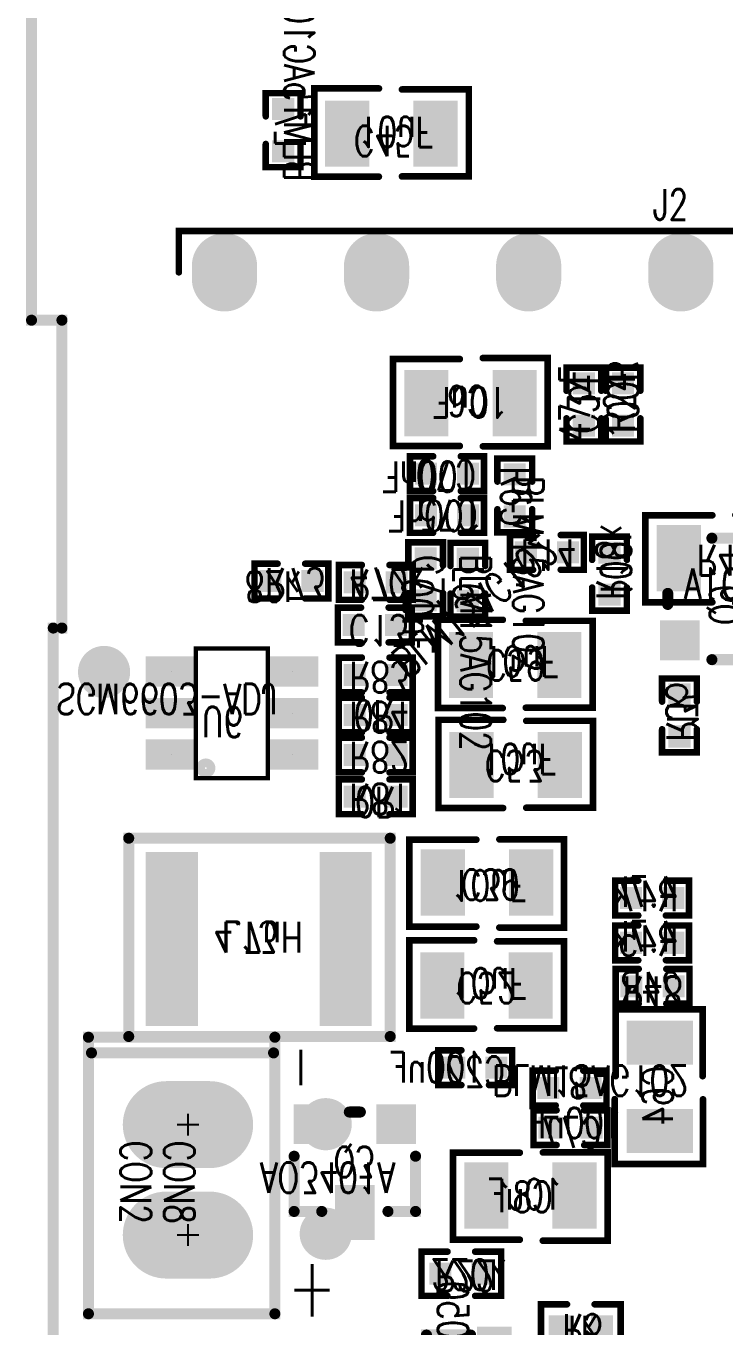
# Model space of a CAD drawing. Extents: x -6.6 to 41.3, y -7.6 to 70.2.
# Drawn here: x -6.21 to 9.88, y 13.92 to 43.84 of the extents above; entities that cross this region are included whole.
import ezdxf

# ---------------------------------------------------------------- set-up
doc = ezdxf.new("R2010")
doc.units = 0
for name, color, linetype in [('ATTRIBUTE_01', 176, 'CONTINUOUS'), ('ATTRIBUTE_04', 176, 'CONTINUOUS'), ('BOARD_OUTLINE_00', 254, 'CONTINUOUS'), ('DRIL_PLTE_THRU_01', 176, 'CONTINUOUS'), ('DRIL_PLTE_THRU_03', 23, 'CONTINUOUS'), ('DRIL_PLTE_THRU_04', 96, 'CONTINUOUS'), ('DRIL_SYMBOL', 254, 'CONTINUOUS'), ('PADS_BOT', 3, 'CONTINUOUS'), ('PADS_INNER', 254, 'CONTINUOUS'), ('PADS_TOP', 254, 'CONTINUOUS'), ('PART_BOT_2DLINE_00', 4, 'CONTINUOUS'), ('PART_BOT_2DLINE_01', 6, 'CONTINUOUS'), ('PART_NAME_01', 176, 'CONTINUOUS'), ('PART_NAME_04', 176, 'CONTINUOUS'), ('PART_TOP_2DLINE_00', 2, 'CONTINUOUS'), ('PART_TOP_2DLINE_01', 2, 'CONTINUOUS'), ('TEXT_126', 1, 'CONTINUOUS')]:
    doc.layers.add(name, color=color, linetype=linetype)
doc.styles.add('W0$1', font='simplex', dxfattribs={"width": 0.75})
doc.styles.add('W0$127', font='simplex', dxfattribs={"width": 0.75})
doc.styles.add('W0$2', font='simplex', dxfattribs={"width": 0.75})

# ---------------------------------------------------------------- blocks, each defined once
blk = doc.blocks.new('SMOOTH_0$254')
at = {"const_width": 0.127}
blk.add_lwpolyline([(-0.0635, 0, 1), (0.0635, 0, 1)], format="xyb", close=True, dxfattribs=at)
blk = doc.blocks.new('BOARD_140')
at = {"layer": 'BOARD_OUTLINE_00', "const_width": 0.254}
blk.add_lwpolyline([(-5.8, 2.92), (-5.8, -23.81), (-5.1, -23.81), (-5.1, -30.89), (-5.3, -30.89), (-5.3, -47.68), (-5.8, -48.18), (-5.8, -52.88), (-5.3, -53.38), (-5.3, -67.1), (29.7, -67.1), (29.7, -53.38), (30.3, -52.782), (30.3, -48.18), (29.7, -47.58), (29.7, -30.87), (29.53, -30.87), (29.53, -23.87), (30.3, -23.87), (30.3, 2.92)], dxfattribs=at)
at = {"layer": 'BOARD_OUTLINE_00'}
for p in [(-5.8, -23.81), (-5.1, -23.81), (-5.3, -30.89), (-5.1, -30.89)]:
    blk.add_blockref('SMOOTH_0$254', p, dxfattribs=at)
blk = doc.blocks.new('SMOOTH_0$15')
at = {"const_width": 0.075}
blk.add_lwpolyline([(-0.0375, 0, 1), (0.0375, 0, 1)], format="xyb", close=True, dxfattribs=at)
blk = doc.blocks.new('PART_BODY_TOP_4')
at = {"layer": 'PART_TOP_2DLINE_01', "const_width": 0.15}
blk.add_lwpolyline([(-4.55, 0), (-4.55, 0.95), (18.65, 0.95), (18.65, 0.05)], dxfattribs=at)
at = {"layer": 'PART_TOP_2DLINE_01'}
for p in [(-4.55, 0.95), (18.65, 0.95), (-4.55, 0), (18.65, 0.05)]:
    blk.add_blockref('SMOOTH_0$15', p, dxfattribs=at)
blk = doc.blocks.new('DRIL_HOLE_0')
blk.add_lwpolyline([(0, 0, 1), (0, 0, 1)], format="xyb", close=True)
blk = doc.blocks.new('PAD_0')
blk.add_lwpolyline([(0, 0, 1), (0, 0, 1)], format="xyb", close=True)
blk = doc.blocks.new('PAD_4')
at = {"const_width": 0.75}
blk.add_lwpolyline([(-0.15, -0.375), (0.15, -0.375, 1), (0.15, 0.375), (-0.15, 0.375, 1)], format="xyb", close=True, dxfattribs=at)
blk = doc.blocks.new('STK_TOP_149')
at = {"layer": 'DRIL_PLTE_THRU_01'}
blk.add_blockref('DRIL_HOLE_0', (0, 0), dxfattribs=at)
at = {"layer": 'DRIL_PLTE_THRU_03'}
blk.add_blockref('DRIL_HOLE_0', (0, 0), dxfattribs=at)
at = {"layer": 'DRIL_PLTE_THRU_04'}
blk.add_blockref('DRIL_HOLE_0', (0, 0), dxfattribs=at)
at = {"layer": 'PADS_BOT'}
blk.add_blockref('PAD_0', (0, 0), dxfattribs=at)
at = {"layer": 'PADS_INNER'}
blk.add_blockref('PAD_0', (0, 0), dxfattribs=at)
at = {"layer": 'PADS_TOP', "rotation": 90}
blk.add_blockref('PAD_4', (0, 0), dxfattribs=at)
blk = doc.blocks.new('SYM_TOP_6')
for name, p in [('PART_BODY_TOP_4', (0, 0)), ('STK_TOP_149', (-3.5, 0)), ('STK_TOP_149', (0, 0)), ('STK_TOP_149', (3.5, 0)), ('STK_TOP_149', (7, 0)), ('STK_TOP_149', (14, 0)), ('STK_TOP_149', (17.5, 0))]:
    blk.add_blockref(name, p)
blk = doc.blocks.new('PART_TOP_2')
blk.add_blockref('SYM_TOP_6', (0, 0))
at = {"layer": 'PART_NAME_01', "style": 'W0$127', "width": 0.75}
blk.add_text('J2', height=0.7, dxfattribs=at).set_placement((6.36, 1.21))
blk = doc.blocks.new('PART_BODY_TOP_5')
at = {"layer": 'PART_TOP_2DLINE_00', "const_width": 0.254}
blk.add_lwpolyline([(-2.01, 2), (4.35, 2), (4.35, -2.29), (-2.01, -2.29)], close=True, dxfattribs=at)
blk.add_lwpolyline([(-1.65, 1.97), (-1.65, -2.22)], dxfattribs=at)
at = {"layer": 'PART_TOP_2DLINE_00'}
for p in [(-2.01, 2), (-1.65, 1.97), (4.35, 2), (-1.65, -2.22), (-2.01, -2.29), (4.35, -2.29)]:
    blk.add_blockref('SMOOTH_0$254', p, dxfattribs=at)
blk = doc.blocks.new('DRIL_SYMBOL_1$2')
at = {"layer": 'DRIL_SYMBOL', "const_width": 0.05}
for points in [[(-0.254, 0), (0.254, 0)], [(0, -0.254), (0, 0.254)]]:
    blk.add_lwpolyline(points, dxfattribs=at)
blk = doc.blocks.new('DRIL_HOLE_1$2')
at = {"const_width": 0.6}
blk.add_lwpolyline([(-0.3, 0, 1), (0.3, 0, 1)], format="xyb", close=True, dxfattribs=at)
blk.add_blockref('DRIL_SYMBOL_1$2', (0, 0))
blk = doc.blocks.new('PAD_5')
at = {"const_width": 1}
blk.add_lwpolyline([(-0.5, -0.5), (0.5, -0.5, 1), (0.5, 0.5), (-0.5, 0.5, 1)], format="xyb", close=True, dxfattribs=at)
blk = doc.blocks.new('STK_TOP_16')
at = {"layer": 'DRIL_PLTE_THRU_01'}
blk.add_blockref('DRIL_HOLE_1$2', (0, 0), dxfattribs=at)
at = {"layer": 'DRIL_PLTE_THRU_03'}
blk.add_blockref('DRIL_HOLE_1$2', (0, 0), dxfattribs=at)
at = {"layer": 'DRIL_PLTE_THRU_04'}
blk.add_blockref('DRIL_HOLE_1$2', (0, 0), dxfattribs=at)
at = {"layer": 'PADS_BOT', "rotation": 90}
blk.add_blockref('PAD_5', (0, 0), dxfattribs=at)
at = {"layer": 'PADS_INNER', "rotation": 90}
blk.add_blockref('PAD_5', (0, 0), dxfattribs=at)
at = {"layer": 'PADS_TOP', "rotation": 90}
blk.add_blockref('PAD_5', (0, 0), dxfattribs=at)
blk = doc.blocks.new('SYM_TOP_7')
for name, p in [('PART_BODY_TOP_5', (0, 0)), ('STK_TOP_16', (0, 0)), ('STK_TOP_16', (2.54, 0))]:
    blk.add_blockref(name, p)
blk = doc.blocks.new('PART_TOP_3')
blk.add_blockref('SYM_TOP_7', (0, 0))
at = {"layer": 'ATTRIBUTE_01', "style": 'W0$1', "width": 0.75}
blk.add_text('CON2', height=0.7, dxfattribs=at).set_placement((0.37, -1.55))
at = {"layer": 'PART_NAME_01', "style": 'W0$127', "width": 0.75}
blk.add_text('CON8', height=0.7, dxfattribs=at).set_placement((0.37, -0.55))
blk = doc.blocks.new('PART_BODY_TOP_8')
at = {"layer": 'PART_TOP_2DLINE_00', "const_width": 0.15}
for points in [[(-0.3175, 0.4), (-0.85, 0.4), (-0.85, -0.4), (-0.3175, -0.4)], [(0.3175, 0.4), (0.85, 0.4), (0.85, -0.4), (0.3175, -0.4)]]:
    blk.add_lwpolyline(points, dxfattribs=at)
at = {"layer": 'PART_TOP_2DLINE_00'}
for p in [(-0.85, 0.4), (-0.3175, 0.4), (0.3175, 0.4), (0.85, 0.4), (-0.85, -0.4), (-0.3175, -0.4), (0.3175, -0.4), (0.85, -0.4)]:
    blk.add_blockref('SMOOTH_0$15', p, dxfattribs=at)
blk = doc.blocks.new('PAD_8')
at = {"const_width": 0.508}
blk.add_lwpolyline([(-0.254, 0), (0.254, 0)], dxfattribs=at)
blk = doc.blocks.new('STK_TOP_9')
at = {"layer": 'DRIL_PLTE_THRU_01'}
blk.add_blockref('DRIL_HOLE_0', (0, 0), dxfattribs=at)
at = {"layer": 'DRIL_PLTE_THRU_03'}
blk.add_blockref('DRIL_HOLE_0', (0, 0), dxfattribs=at)
at = {"layer": 'DRIL_PLTE_THRU_04'}
blk.add_blockref('DRIL_HOLE_0', (0, 0), dxfattribs=at)
at = {"layer": 'PADS_BOT'}
blk.add_blockref('PAD_0', (0, 0), dxfattribs=at)
at = {"layer": 'PADS_INNER'}
blk.add_blockref('PAD_0', (0, 0), dxfattribs=at)
at = {"layer": 'PADS_TOP'}
blk.add_blockref('PAD_8', (0, 0), dxfattribs=at)
blk = doc.blocks.new('SYM_TOP_10')
for name, p in [('PART_BODY_TOP_8', (0, 0)), ('STK_TOP_9', (-0.485, 0)), ('STK_TOP_9', (0.485, 0))]:
    blk.add_blockref(name, p)
blk = doc.blocks.new('PART_TOP_16')
blk.add_blockref('SYM_TOP_10', (0, 0))
at = {"layer": 'ATTRIBUTE_01', "style": 'W0$1', "width": 0.75}
blk.add_text('47pF', height=0.7, rotation=180, dxfattribs=at).set_placement((0.86, 0.14))
at = {"layer": 'PART_NAME_01', "style": 'W0$1', "width": 0.75}
blk.add_text('C34', height=0.7, rotation=180, dxfattribs=at).set_placement((0.67, 0.34))
blk = doc.blocks.new('PART_TOP_29')
blk.add_blockref('SYM_TOP_10', (0, 0))
at = {"layer": 'ATTRIBUTE_01', "style": 'W0$1', "width": 0.75}
blk.add_text('100nF', height=0.7, rotation=180, dxfattribs=at).set_placement((0.69, 0.28))
at = {"layer": 'PART_NAME_01', "style": 'W0$1', "width": 0.75}
blk.add_text('C70', height=0.7, rotation=180, dxfattribs=at).set_placement((0.66, 0.31))
blk = doc.blocks.new('PART_TOP_30')
blk.add_blockref('SYM_TOP_10', (0, 0))
at = {"layer": 'ATTRIBUTE_01', "style": 'W0$1', "width": 0.75}
blk.add_text('100nF', height=0.7, dxfattribs=at).set_placement((-0.48, -0.53))
at = {"layer": 'PART_NAME_01', "style": 'W0$1', "width": 0.75}
blk.add_text('C71', height=0.7, dxfattribs=at).set_placement((-0.56, -0.3))
blk = doc.blocks.new('PART_TOP_31')
blk.add_blockref('SYM_TOP_10', (0, 0))
at = {"layer": 'ATTRIBUTE_01', "style": 'W0$1', "width": 0.75}
blk.add_text('100nF', height=0.7, rotation=180, dxfattribs=at).set_placement((0.83, 0.34))
at = {"layer": 'PART_NAME_01', "style": 'W0$1', "width": 0.75}
blk.add_text('C75', height=0.7, rotation=180, dxfattribs=at).set_placement((0.7, 0.36))
blk = doc.blocks.new('PART_BODY_BOT_8')
at = {"layer": 'PART_BOT_2DLINE_00', "const_width": 0.15}
for points in [[(-0.3175, 0.4), (-0.85, 0.4), (-0.85, -0.4), (-0.3175, -0.4)], [(0.3175, 0.4), (0.85, 0.4), (0.85, -0.4), (0.3175, -0.4)]]:
    blk.add_lwpolyline(points, dxfattribs=at)
at = {"layer": 'PART_BOT_2DLINE_00'}
for p in [(-0.85, 0.4), (-0.3175, 0.4), (0.3175, 0.4), (0.85, 0.4), (-0.85, -0.4), (-0.3175, -0.4), (0.3175, -0.4), (0.85, -0.4)]:
    blk.add_blockref('SMOOTH_0$15', p, dxfattribs=at)
blk = doc.blocks.new('STK_BOT_9')
at = {"layer": 'DRIL_PLTE_THRU_01'}
blk.add_blockref('DRIL_HOLE_0', (0, 0), dxfattribs=at)
at = {"layer": 'DRIL_PLTE_THRU_03'}
blk.add_blockref('DRIL_HOLE_0', (0, 0), dxfattribs=at)
at = {"layer": 'DRIL_PLTE_THRU_04'}
blk.add_blockref('DRIL_HOLE_0', (0, 0), dxfattribs=at)
at = {"layer": 'PADS_BOT'}
blk.add_blockref('PAD_8', (0, 0), dxfattribs=at)
at = {"layer": 'PADS_INNER'}
blk.add_blockref('PAD_0', (0, 0), dxfattribs=at)
at = {"layer": 'PADS_TOP'}
blk.add_blockref('PAD_0', (0, 0), dxfattribs=at)
blk = doc.blocks.new('SYM_BOT_10')
for name, p in [('PART_BODY_BOT_8', (0, 0)), ('STK_BOT_9', (-0.485, 0)), ('STK_BOT_9', (0.485, 0))]:
    blk.add_blockref(name, p)
blk = doc.blocks.new('PART_BOT_32')
blk.add_blockref('SYM_BOT_10', (0, 0))
at = {"layer": 'ATTRIBUTE_04', "style": 'W0$1', "width": 0.75}
blk.add_text('100nF', height=0.7, rotation=180, dxfattribs=at).set_placement((1.22, 0.24))
at = {"layer": 'PART_NAME_04', "style": 'W0$1', "width": 0.75}
blk.add_text('C77', height=0.7, rotation=180, dxfattribs=at).set_placement((0.71, 0.46))
blk = doc.blocks.new('PART_BODY_BOT_14')
at = {"layer": 'PART_BOT_2DLINE_01', "const_width": 0.254}
blk.add_lwpolyline([(-1.02362, 2.31648), (4.99364, 2.31648), (4.99364, -2.24282), (-1.02362, -2.24282)], close=True, dxfattribs=at)
at = {"layer": 'PART_BOT_2DLINE_01'}
for p in [(-1.02362, 2.31648), (4.99364, 2.31648), (-1.02362, -2.24282), (4.99364, -2.24282)]:
    blk.add_blockref('SMOOTH_0$254', p, dxfattribs=at)
blk = doc.blocks.new('PAD_10')
at = {"const_width": 1.2}
blk.add_lwpolyline([(-2, 0), (2, 0)], dxfattribs=at)
blk = doc.blocks.new('STK_BOT_26')
at = {"layer": 'DRIL_PLTE_THRU_01'}
blk.add_blockref('DRIL_HOLE_0', (0, 0), dxfattribs=at)
at = {"layer": 'DRIL_PLTE_THRU_03'}
blk.add_blockref('DRIL_HOLE_0', (0, 0), dxfattribs=at)
at = {"layer": 'DRIL_PLTE_THRU_04'}
blk.add_blockref('DRIL_HOLE_0', (0, 0), dxfattribs=at)
at = {"layer": 'PADS_BOT', "rotation": 90}
blk.add_blockref('PAD_10', (0, 0), dxfattribs=at)
at = {"layer": 'PADS_INNER'}
blk.add_blockref('PAD_0', (0, 0), dxfattribs=at)
at = {"layer": 'PADS_TOP'}
blk.add_blockref('PAD_0', (0, 0), dxfattribs=at)
blk = doc.blocks.new('SYM_BOT_16')
for name, p in [('PART_BODY_BOT_14', (0, 0)), ('STK_BOT_26', (0, 0)), ('STK_BOT_26', (4, 0))]:
    blk.add_blockref(name, p)
blk = doc.blocks.new('PART_BOT_35')
blk.add_blockref('SYM_BOT_16', (0, 0))
at = {"layer": 'ATTRIBUTE_04', "style": 'W0$1', "width": 0.75}
blk.add_text('4.7uH', height=0.7, rotation=180, dxfattribs=at).set_placement((3.04, 0.39))
at = {"layer": 'PART_NAME_04', "style": 'W0$1', "width": 0.75}
blk.add_text('L13', height=0.7, rotation=180, dxfattribs=at).set_placement((2.85, 0.39))
blk = doc.blocks.new('PART_BODY_BOT_11')
at = {"layer": 'PART_BOT_2DLINE_00', "const_width": 0.15}
for points in [[(-0.3175, 0.508), (-0.9175, 0.508), (-0.9175, -0.508), (-0.3175, -0.508)], [(0.3175, 0.508), (0.9175, 0.508), (0.9175, -0.508), (0.3175, -0.508)]]:
    blk.add_lwpolyline(points, dxfattribs=at)
at = {"layer": 'PART_BOT_2DLINE_00'}
for p in [(-0.9175, 0.508), (-0.3175, 0.508), (0.3175, 0.508), (0.9175, 0.508), (-0.9175, -0.508), (-0.3175, -0.508), (0.3175, -0.508), (0.9175, -0.508)]:
    blk.add_blockref('SMOOTH_0$15', p, dxfattribs=at)
blk = doc.blocks.new('SYM_BOT_13')
for name, p in [('PART_BODY_BOT_11', (0, 0)), ('STK_BOT_9', (-0.485, 0)), ('STK_BOT_9', (0.485, 0))]:
    blk.add_blockref(name, p)
blk = doc.blocks.new('PART_BOT_36')
blk.add_blockref('SYM_BOT_13', (0, 0))
at = {"layer": 'ATTRIBUTE_04', "style": 'W0$1', "width": 0.75}
blk.add_text('220k', height=0.7, dxfattribs=at).set_placement((-0.7, -0.33))
at = {"layer": 'PART_NAME_04', "style": 'W0$1', "width": 0.75}
blk.add_text('R22', height=0.7, dxfattribs=at).set_placement((-0.6, -0.3))
blk = doc.blocks.new('PART_BOT_39')
blk.add_blockref('SYM_BOT_13', (0, 0))
at = {"layer": 'ATTRIBUTE_04', "style": 'W0$1', "width": 0.75}
blk.add_text('1k', height=0.7, rotation=180, dxfattribs=at).set_placement((0.45, 0.24))
at = {"layer": 'PART_NAME_04', "style": 'W0$1', "width": 0.75}
blk.add_text('R5', height=0.7, rotation=180, dxfattribs=at).set_placement((0.42, 0.28))
blk = doc.blocks.new('PAD_15')
at = {"const_width": 0.6}
blk.add_lwpolyline([(0, -0.3, 1), (0, 0.3, 1)], format="xyb", close=True, dxfattribs=at)
blk = doc.blocks.new('STK_BOT_34')
at = {"layer": 'DRIL_PLTE_THRU_01'}
blk.add_blockref('DRIL_HOLE_0', (0, 0), dxfattribs=at)
at = {"layer": 'DRIL_PLTE_THRU_03'}
blk.add_blockref('DRIL_HOLE_0', (0, 0), dxfattribs=at)
at = {"layer": 'DRIL_PLTE_THRU_04'}
blk.add_blockref('DRIL_HOLE_0', (0, 0), dxfattribs=at)
at = {"layer": 'PADS_BOT'}
blk.add_blockref('PAD_15', (0, 0), dxfattribs=at)
at = {"layer": 'PADS_INNER'}
blk.add_blockref('PAD_0', (0, 0), dxfattribs=at)
at = {"layer": 'PADS_TOP'}
blk.add_blockref('PAD_0', (0, 0), dxfattribs=at)
blk = doc.blocks.new('SYM_BOT_21')
blk.add_blockref('STK_BOT_34', (0, 0))
blk = doc.blocks.new('PART_BOT_47')
blk.add_blockref('SYM_BOT_21', (0, 0))
blk = doc.blocks.new('PART_BOT_55')
blk.add_blockref('SYM_BOT_10', (0, 0))
at = {"layer": 'ATTRIBUTE_04', "style": 'W0$1', "width": 0.75}
blk.add_text('BLM15AG102', height=0.7, rotation=321.2, dxfattribs=at).set_placement((-3.64, 2.38))
at = {"layer": 'PART_NAME_04', "style": 'W0$1', "width": 0.75}
blk.add_text('L14', height=0.7, dxfattribs=at).set_placement((-0.6, -0.3))
blk = doc.blocks.new('PART_TOP_57')
blk.add_blockref('SYM_TOP_10', (0, 0))
at = {"layer": 'ATTRIBUTE_01', "style": 'W0$1', "width": 0.75}
blk.add_text('BLM15AG102', height=0.7, rotation=180, dxfattribs=at).set_placement((0.59, 0.17))
at = {"layer": 'PART_NAME_01', "style": 'W0$1', "width": 0.75}
blk.add_text('L6', height=0.7, rotation=180, dxfattribs=at).set_placement((0.33, 0.33))
blk = doc.blocks.new('PART_BOT_58')
blk.add_blockref('SYM_BOT_10', (0, 0))
at = {"layer": 'ATTRIBUTE_04', "style": 'W0$1', "width": 0.75}
blk.add_text('BLM15AG102', height=0.7, rotation=180, dxfattribs=at).set_placement((1.18, -0.02))
at = {"layer": 'PART_NAME_04', "style": 'W0$1', "width": 0.75}
blk.add_text('L7', height=0.7, rotation=180, dxfattribs=at).set_placement((0.4, 0.18))
blk = doc.blocks.new('PART_BOT_59')
blk.add_blockref('SYM_BOT_10', (0, 0))
at = {"layer": 'ATTRIBUTE_04', "style": 'W0$1', "width": 0.75}
blk.add_text('BLM15AG102', height=0.7, dxfattribs=at).set_placement((-1.78, -0.52))
at = {"layer": 'PART_NAME_04', "style": 'W0$1', "width": 0.75}
blk.add_text('L8', height=0.7, dxfattribs=at).set_placement((-0.41, -0.47))
blk = doc.blocks.new('PART_TOP_85')
blk.add_blockref('SYM_TOP_10', (0, 0))
at = {"layer": 'ATTRIBUTE_01', "style": 'W0$1', "width": 0.75}
blk.add_text('BLM15AG102', height=0.7, rotation=180, dxfattribs=at).set_placement((0.45, 0.04))
at = {"layer": 'PART_NAME_01', "style": 'W0$1', "width": 0.75}
blk.add_text('R63', height=0.7, rotation=180, dxfattribs=at).set_placement((0.66, 0.32))
blk = doc.blocks.new('PART_BOT_89')
blk.add_blockref('SYM_BOT_10', (0, 0))
at = {"layer": 'ATTRIBUTE_04', "style": 'W0$1', "width": 0.75}
blk.add_text('470k', height=0.7, dxfattribs=at).set_placement((-0.61, -0.34))
at = {"layer": 'PART_NAME_04', "style": 'W0$1', "width": 0.75}
blk.add_text('R72', height=0.7, dxfattribs=at).set_placement((-0.6, -0.3))
blk = doc.blocks.new('PART_BOT_90')
blk.add_blockref('SYM_BOT_10', (0, 0))
at = {"layer": 'ATTRIBUTE_04', "style": 'W0$1', "width": 0.75}
blk.add_text('82k', height=0.7, dxfattribs=at).set_placement((-1.07, -0.22))
at = {"layer": 'PART_NAME_04', "style": 'W0$1', "width": 0.75}
blk.add_text('R73', height=0.7, dxfattribs=at).set_placement((-0.6, -0.3))
blk = doc.blocks.new('PART_BODY_BOT_24')
at = {"layer": 'PART_BOT_2DLINE_00', "const_width": 0.254}
for points in [[(-0.762, 1.016), (-1.397, 1.016), (-1.397, -0.254)], [(0.762, 1.016), (1.397, 1.016), (1.397, -0.254)], [(-0.127, -1.27), (0.127, -1.27)]]:
    blk.add_lwpolyline(points, dxfattribs=at)
at = {"layer": 'PART_BOT_2DLINE_00'}
for p in [(-1.397, 1.016), (-0.762, 1.016), (0.762, 1.016), (1.397, 1.016), (-1.397, -0.254), (1.397, -0.254), (-0.127, -1.27), (0.127, -1.27)]:
    blk.add_blockref('SMOOTH_0$254', p, dxfattribs=at)
blk = doc.blocks.new('PAD_22')
at = {"const_width": 0.9144}
blk.add_lwpolyline([(-0.4572, 0), (0.4572, 0)], dxfattribs=at)
blk = doc.blocks.new('STK_BOT_4')
at = {"layer": 'DRIL_PLTE_THRU_01'}
blk.add_blockref('DRIL_HOLE_0', (0, 0), dxfattribs=at)
at = {"layer": 'DRIL_PLTE_THRU_03'}
blk.add_blockref('DRIL_HOLE_0', (0, 0), dxfattribs=at)
at = {"layer": 'DRIL_PLTE_THRU_04'}
blk.add_blockref('DRIL_HOLE_0', (0, 0), dxfattribs=at)
at = {"layer": 'PADS_BOT'}
blk.add_blockref('PAD_22', (0, 0), dxfattribs=at)
at = {"layer": 'PADS_INNER'}
blk.add_blockref('PAD_0', (0, 0), dxfattribs=at)
at = {"layer": 'PADS_TOP'}
blk.add_blockref('PAD_0', (0, 0), dxfattribs=at)
blk = doc.blocks.new('PAD_23')
at = {"const_width": 0.914}
blk.add_lwpolyline([(-0.635, 0), (0.635, 0)], dxfattribs=at)
blk = doc.blocks.new('STK_BOT_5')
at = {"layer": 'DRIL_PLTE_THRU_01'}
blk.add_blockref('DRIL_HOLE_0', (0, 0), dxfattribs=at)
at = {"layer": 'DRIL_PLTE_THRU_03'}
blk.add_blockref('DRIL_HOLE_0', (0, 0), dxfattribs=at)
at = {"layer": 'DRIL_PLTE_THRU_04'}
blk.add_blockref('DRIL_HOLE_0', (0, 0), dxfattribs=at)
at = {"layer": 'PADS_BOT', "rotation": 90}
blk.add_blockref('PAD_23', (0, 0), dxfattribs=at)
at = {"layer": 'PADS_INNER'}
blk.add_blockref('PAD_0', (0, 0), dxfattribs=at)
at = {"layer": 'PADS_TOP'}
blk.add_blockref('PAD_0', (0, 0), dxfattribs=at)
blk = doc.blocks.new('SYM_BOT_26')
for name, p in [('STK_BOT_5', (0, 1.0414)), ('PART_BODY_BOT_24', (0, 0)), ('STK_BOT_4', (-0.9525, -0.9906)), ('STK_BOT_4', (0.9525, -0.9906))]:
    blk.add_blockref(name, p)
blk = doc.blocks.new('PART_BOT_97')
blk.add_blockref('SYM_BOT_26', (0, 0))
at = {"layer": 'ATTRIBUTE_04', "style": 'W0$1', "width": 0.75}
blk.add_text('AO3401A', height=0.7, dxfattribs=at).set_placement((-2.18, -0.11))
at = {"layer": 'PART_NAME_04', "style": 'W0$1', "width": 0.75}
blk.add_text('Q3', height=0.7, dxfattribs=at).set_placement((-0.49, -0.47))
blk = doc.blocks.new('PART_BOT_98')
blk.add_blockref('SYM_BOT_10', (0, 0))
at = {"layer": 'PART_NAME_04', "style": 'W0$1', "width": 0.75}
blk.add_text('C13', height=0.7, rotation=180, dxfattribs=at).set_placement((0.6, 0.23))
blk = doc.blocks.new('PART_BOT_100')
blk.add_blockref('SYM_BOT_10', (0, 0))
at = {"layer": 'ATTRIBUTE_04', "style": 'W0$1', "width": 0.75}
blk.add_text('1k', height=0.7, dxfattribs=at).set_placement((-0.33, -0.28))
at = {"layer": 'PART_NAME_04', "style": 'W0$1', "width": 0.75}
blk.add_text('R35', height=0.7, dxfattribs=at).set_placement((-0.6, -0.3))
blk = doc.blocks.new('PART_BOT_104')
blk.add_blockref('SYM_BOT_26', (0, 0))
at = {"layer": 'ATTRIBUTE_04', "style": 'W0$1', "width": 0.75}
blk.add_text('AO3401A', height=0.7, rotation=270, dxfattribs=at).set_placement((0, 2.21))
at = {"layer": 'PART_NAME_04', "style": 'W0$1', "width": 0.75}
blk.add_text('Q9', height=0.7, dxfattribs=at).set_placement((-0.6, -0.3))
blk = doc.blocks.new('PART_BOT_106')
blk.add_blockref('SYM_BOT_10', (0, 0))
at = {"layer": 'ATTRIBUTE_04', "style": 'W0$1', "width": 0.75}
blk.add_text('100k', height=0.7, dxfattribs=at).set_placement((-0.6, -0.2))
at = {"layer": 'PART_NAME_04', "style": 'W0$1', "width": 0.75}
blk.add_text('R18', height=0.7, dxfattribs=at).set_placement((-0.6, -0.3))
blk = doc.blocks.new('PART_TOP_110')
blk.add_blockref('SYM_TOP_10', (0, 0))
at = {"layer": 'ATTRIBUTE_01', "style": 'W0$1', "width": 0.75}
blk.add_text('100R', height=0.7, rotation=180, dxfattribs=at).set_placement((0.81, 0.35))
at = {"layer": 'PART_NAME_01', "style": 'W0$1', "width": 0.75}
blk.add_text('R24', height=0.7, rotation=180, dxfattribs=at).set_placement((0.63, 0.27))
blk = doc.blocks.new('SMOOTH_0$1524')
at = {"const_width": 0.0762}
blk.add_lwpolyline([(-0.0381, 0, 1), (0.0381, 0, 1)], format="xyb", close=True, dxfattribs=at)
blk = doc.blocks.new('PART_BODY_BOT_10')
at = {"layer": 'PART_BOT_2DLINE_00', "const_width": 0.1524}
for points in [[(-0.24384, 1.016), (-1.78308, 1.016), (-1.78308, -0.98298), (-0.24384, -0.98298)], [(0.28448, 1.03886), (1.77546, 1.03886), (1.77546, -0.9906), (0.28702, -0.9906)]]:
    blk.add_lwpolyline(points, dxfattribs=at)
at = {"layer": 'PART_BOT_2DLINE_00'}
for p in [(-1.78308, 1.016), (-0.24384, 1.016), (0.28448, 1.03886), (1.77546, 1.03886), (-1.78308, -0.98298), (-0.24384, -0.98298), (0.28702, -0.9906), (1.77546, -0.9906)]:
    blk.add_blockref('SMOOTH_0$1524', p, dxfattribs=at)
blk = doc.blocks.new('PAD_21')
at = {"const_width": 1.016}
blk.add_lwpolyline([(-0.762, 0), (0.762, 0)], dxfattribs=at)
blk = doc.blocks.new('STK_BOT_54')
at = {"layer": 'DRIL_PLTE_THRU_01'}
blk.add_blockref('DRIL_HOLE_0', (0, 0), dxfattribs=at)
at = {"layer": 'DRIL_PLTE_THRU_03'}
blk.add_blockref('DRIL_HOLE_0', (0, 0), dxfattribs=at)
at = {"layer": 'DRIL_PLTE_THRU_04'}
blk.add_blockref('DRIL_HOLE_0', (0, 0), dxfattribs=at)
at = {"layer": 'PADS_BOT', "rotation": 90}
blk.add_blockref('PAD_21', (0, 0), dxfattribs=at)
at = {"layer": 'PADS_INNER'}
blk.add_blockref('PAD_0', (0, 0), dxfattribs=at)
at = {"layer": 'PADS_TOP'}
blk.add_blockref('PAD_0', (0, 0), dxfattribs=at)
blk = doc.blocks.new('SYM_BOT_12')
for name, p in [('STK_BOT_54', (-1.016, 0)), ('STK_BOT_54', (1.016, 0)), ('PART_BODY_BOT_10', (0, 0))]:
    blk.add_blockref(name, p)
blk = doc.blocks.new('PART_BOT_114')
blk.add_blockref('SYM_BOT_12', (0, 0))
at = {"layer": 'PART_NAME_04', "style": 'W0$1', "width": 0.75}
blk.add_text('R40', height=0.7, dxfattribs=at).set_placement((-0.6, -0.3))
blk = doc.blocks.new('SMOOTH_0$1')
at = {"const_width": 0.05}
blk.add_lwpolyline([(-0.025, 0, 1), (0.025, 0, 1)], format="xyb", close=True, dxfattribs=at)
blk = doc.blocks.new('PART_BODY_BOT_53')
at = {"layer": 'PART_BOT_2DLINE_01', "const_width": 0.1}
blk.add_lwpolyline([(0, 0), (2.98, 0), (2.98, 1.66), (0, 1.66)], close=True, dxfattribs=at)
at = {"layer": 'PART_BOT_2DLINE_01', "const_width": 0.2}
blk.add_lwpolyline([(0.10958, 0.23, 1), (0.35042, 0.23, 1)], format="xyb", close=True, dxfattribs=at)
at = {"layer": 'PART_BOT_2DLINE_01'}
for p in [(0, 1.66), (2.98, 1.66), (0, 0), (2.98, 0)]:
    blk.add_blockref('SMOOTH_0$1', p, dxfattribs=at)
blk = doc.blocks.new('PAD_30')
blk.add_lwpolyline([(0, 0), (0, 0)])
blk = doc.blocks.new('PAD_31')
at = {"const_width": 0.7}
blk.add_lwpolyline([(-0.6, 0), (0.6, 0)], dxfattribs=at)
blk = doc.blocks.new('STK_BOT_318')
at = {"layer": 'DRIL_PLTE_THRU_01'}
blk.add_blockref('DRIL_HOLE_0', (0, 0), dxfattribs=at)
at = {"layer": 'DRIL_PLTE_THRU_03'}
blk.add_blockref('DRIL_HOLE_0', (0, 0), dxfattribs=at)
at = {"layer": 'DRIL_PLTE_THRU_04'}
blk.add_blockref('DRIL_HOLE_0', (0, 0), dxfattribs=at)
at = {"layer": 'PADS_BOT', "rotation": 90}
blk.add_blockref('PAD_31', (0, 0), dxfattribs=at)
at = {"layer": 'PADS_INNER'}
blk.add_blockref('PAD_30', (0, 0), dxfattribs=at)
at = {"layer": 'PADS_TOP'}
blk.add_blockref('PAD_30', (0, 0), dxfattribs=at)
blk = doc.blocks.new('SYM_BOT_50')
for name, p in [('STK_BOT_318', (0.54, 2.22)), ('STK_BOT_318', (1.49, 2.22)), ('STK_BOT_318', (2.45, 2.22)), ('PART_BODY_BOT_53', (0, 0)), ('STK_BOT_318', (0.54, -0.55)), ('STK_BOT_318', (1.49, -0.55)), ('STK_BOT_318', (2.45, -0.55))]:
    blk.add_blockref(name, p)
blk = doc.blocks.new('PART_BOT_143')
blk.add_blockref('SYM_BOT_50', (0, 0))
at = {"layer": 'ATTRIBUTE_04', "style": 'W0$1', "width": 0.75}
blk.add_text('SGM6603-ADJ', height=0.7, rotation=90, dxfattribs=at).set_placement((2.17, -3.21))
at = {"layer": 'PART_NAME_04', "style": 'W0$1', "width": 0.75}
blk.add_text('U6', height=0.7, rotation=90, dxfattribs=at).set_placement((1.64, 0.14))
blk = doc.blocks.new('STK_TOP_34')
at = {"layer": 'DRIL_PLTE_THRU_01'}
blk.add_blockref('DRIL_HOLE_0', (0, 0), dxfattribs=at)
at = {"layer": 'DRIL_PLTE_THRU_03'}
blk.add_blockref('DRIL_HOLE_0', (0, 0), dxfattribs=at)
at = {"layer": 'DRIL_PLTE_THRU_04'}
blk.add_blockref('DRIL_HOLE_0', (0, 0), dxfattribs=at)
at = {"layer": 'PADS_BOT'}
blk.add_blockref('PAD_0', (0, 0), dxfattribs=at)
at = {"layer": 'PADS_INNER'}
blk.add_blockref('PAD_0', (0, 0), dxfattribs=at)
at = {"layer": 'PADS_TOP'}
blk.add_blockref('PAD_15', (0, 0), dxfattribs=at)
blk = doc.blocks.new('SYM_TOP_21')
blk.add_blockref('STK_TOP_34', (0, 0))
blk = doc.blocks.new('PART_TOP_144')
blk.add_blockref('SYM_TOP_21', (0, 0))
blk = doc.blocks.new('PART_TOP_145')
blk.add_blockref('SYM_TOP_21', (0, 0))
blk = doc.blocks.new('PART_BOT_147')
blk.add_blockref('SYM_BOT_10', (0, 0))
at = {"layer": 'ATTRIBUTE_04', "style": 'W0$1', "width": 0.75}
blk.add_text('0R', height=0.7, dxfattribs=at).set_placement((-0.47, -0.23))
at = {"layer": 'PART_NAME_04', "style": 'W0$1', "width": 0.75}
blk.add_text('R81', height=0.7, dxfattribs=at).set_placement((-0.6, -0.3))
blk = doc.blocks.new('PART_BOT_148')
blk.add_blockref('SYM_BOT_10', (0, 0))
at = {"layer": 'PART_NAME_04', "style": 'W0$1', "width": 0.75}
blk.add_text('R82', height=0.7, dxfattribs=at).set_placement((-0.6, -0.3))
blk = doc.blocks.new('PART_BOT_149')
blk.add_blockref('SYM_BOT_10', (0, 0))
at = {"layer": 'PART_NAME_04', "style": 'W0$1', "width": 0.75}
blk.add_text('R83', height=0.7, dxfattribs=at).set_placement((-0.6, -0.3))
blk = doc.blocks.new('PART_BOT_150')
blk.add_blockref('SYM_BOT_10', (0, 0))
at = {"layer": 'ATTRIBUTE_04', "style": 'W0$1', "width": 0.75}
blk.add_text('0R', height=0.7, dxfattribs=at).set_placement((-0.5, -0.34))
at = {"layer": 'PART_NAME_04', "style": 'W0$1', "width": 0.75}
blk.add_text('R84', height=0.7, dxfattribs=at).set_placement((-0.6, -0.3))
blk = doc.blocks.new('PART_BOT_155')
blk.add_blockref('SYM_BOT_10', (0, 0))
at = {"layer": 'ATTRIBUTE_04', "style": 'W0$1', "width": 0.75}
blk.add_text('4.7k', height=0.7, dxfattribs=at).set_placement((-0.6, -0.2))
at = {"layer": 'PART_NAME_04', "style": 'W0$1', "width": 0.75}
blk.add_text('R47', height=0.7, dxfattribs=at).set_placement((-0.6, -0.3))
blk = doc.blocks.new('PART_BOT_156')
blk.add_blockref('SYM_BOT_10', (0, 0))
at = {"layer": 'ATTRIBUTE_04', "style": 'W0$1', "width": 0.75}
blk.add_text('4.7k', height=0.7, dxfattribs=at).set_placement((-0.6, -0.2))
at = {"layer": 'PART_NAME_04', "style": 'W0$1', "width": 0.75}
blk.add_text('R45', height=0.7, dxfattribs=at).set_placement((-0.6, -0.3))
blk = doc.blocks.new('PART_BOT_192')
blk.add_blockref('SYM_BOT_10', (0, 0))
at = {"layer": 'ATTRIBUTE_04', "style": 'W0$1', "width": 0.75}
blk.add_text('24R', height=0.7, rotation=180, dxfattribs=at).set_placement((0.64, 0.37))
at = {"layer": 'PART_NAME_04', "style": 'W0$1', "width": 0.75}
blk.add_text('R48', height=0.7, dxfattribs=at).set_placement((-0.68, -0.23))
blk = doc.blocks.new('PART_BOT_197')
blk.add_blockref('SYM_BOT_12', (0, 0))
at = {"layer": 'ATTRIBUTE_04', "style": 'W0$1', "width": 0.75}
blk.add_text('10uF', height=0.7, dxfattribs=at).set_placement((-0.83, -0.28))
at = {"layer": 'PART_NAME_04', "style": 'W0$1', "width": 0.75}
blk.add_text('C39', height=0.7, dxfattribs=at).set_placement((-0.6, -0.3))
blk = doc.blocks.new('PART_BOT_198')
blk.add_blockref('SYM_BOT_12', (0, 0))
at = {"layer": 'ATTRIBUTE_04', "style": 'W0$1', "width": 0.75}
blk.add_text('10uF', height=0.7, rotation=180, dxfattribs=at).set_placement((0.77, 0.39))
at = {"layer": 'PART_NAME_04', "style": 'W0$1', "width": 0.75}
blk.add_text('C45', height=0.7, rotation=180, dxfattribs=at).set_placement((0.86, 0.18))
blk = doc.blocks.new('PART_BOT_200')
blk.add_blockref('SYM_BOT_12', (0, 0))
at = {"layer": 'ATTRIBUTE_04', "style": 'W0$1', "width": 0.75}
blk.add_text('10uF', height=0.7, rotation=180, dxfattribs=at).set_placement((0.81, 0.4))
at = {"layer": 'PART_NAME_04', "style": 'W0$1', "width": 0.75}
blk.add_text('C52', height=0.7, rotation=180, dxfattribs=at).set_placement((0.69, 0.29))
blk = doc.blocks.new('PART_BOT_201')
blk.add_blockref('SYM_BOT_12', (0, 0))
at = {"layer": 'ATTRIBUTE_04', "style": 'W0$1', "width": 0.75}
blk.add_text('10uF', height=0.7, rotation=180, dxfattribs=at).set_placement((0.8, 0.49))
at = {"layer": 'PART_NAME_04', "style": 'W0$1', "width": 0.75}
blk.add_text('C53', height=0.7, rotation=180, dxfattribs=at).set_placement((0.71, 0.33))
blk = doc.blocks.new('PART_BOT_203')
blk.add_blockref('SYM_BOT_12', (0, 0))
at = {"layer": 'ATTRIBUTE_04', "style": 'W0$1', "width": 0.75}
blk.add_text('10uF', height=0.7, rotation=180, dxfattribs=at).set_placement((0.74, 0.43))
at = {"layer": 'PART_NAME_04', "style": 'W0$1', "width": 0.75}
blk.add_text('C59', height=0.7, rotation=180, dxfattribs=at).set_placement((0.67, 0.34))
blk = doc.blocks.new('PART_BODY_TOP_10')
at = {"layer": 'PART_TOP_2DLINE_00', "const_width": 0.1524}
for points in [[(-0.24384, 1.016), (-1.78308, 1.016), (-1.78308, -0.98298), (-0.24384, -0.98298)], [(0.28448, 1.03886), (1.77546, 1.03886), (1.77546, -0.9906), (0.28702, -0.9906)]]:
    blk.add_lwpolyline(points, dxfattribs=at)
at = {"layer": 'PART_TOP_2DLINE_00'}
for p in [(-1.78308, 1.016), (-0.24384, 1.016), (0.28448, 1.03886), (1.77546, 1.03886), (-1.78308, -0.98298), (-0.24384, -0.98298), (0.28702, -0.9906), (1.77546, -0.9906)]:
    blk.add_blockref('SMOOTH_0$1524', p, dxfattribs=at)
blk = doc.blocks.new('STK_TOP_54')
at = {"layer": 'DRIL_PLTE_THRU_01'}
blk.add_blockref('DRIL_HOLE_0', (0, 0), dxfattribs=at)
at = {"layer": 'DRIL_PLTE_THRU_03'}
blk.add_blockref('DRIL_HOLE_0', (0, 0), dxfattribs=at)
at = {"layer": 'DRIL_PLTE_THRU_04'}
blk.add_blockref('DRIL_HOLE_0', (0, 0), dxfattribs=at)
at = {"layer": 'PADS_BOT'}
blk.add_blockref('PAD_0', (0, 0), dxfattribs=at)
at = {"layer": 'PADS_INNER'}
blk.add_blockref('PAD_0', (0, 0), dxfattribs=at)
at = {"layer": 'PADS_TOP', "rotation": 90}
blk.add_blockref('PAD_21', (0, 0), dxfattribs=at)
blk = doc.blocks.new('SYM_TOP_12')
for name, p in [('STK_TOP_54', (-1.016, 0)), ('STK_TOP_54', (1.016, 0)), ('PART_BODY_TOP_10', (0, 0))]:
    blk.add_blockref(name, p)
blk = doc.blocks.new('PART_TOP_204')
blk.add_blockref('SYM_TOP_12', (0, 0))
at = {"layer": 'ATTRIBUTE_01', "style": 'W0$1', "width": 0.75}
blk.add_text('10uF', height=0.7, rotation=180, dxfattribs=at).set_placement((0.87, 0.37))
at = {"layer": 'PART_NAME_01', "style": 'W0$1', "width": 0.75}
blk.add_text('C6', height=0.7, rotation=180, dxfattribs=at).set_placement((0.39, 0.4))
blk = doc.blocks.new('PART_BOT_206')
blk.add_blockref('SYM_BOT_12', (0, 0))
at = {"layer": 'PART_NAME_04', "style": 'W0$1', "width": 0.75}
blk.add_text('C64', height=0.7, dxfattribs=at).set_placement((-0.48, -0.3))
blk = doc.blocks.new('PART_BOT_207')
blk.add_blockref('SYM_BOT_12', (0, 0))
at = {"layer": 'ATTRIBUTE_04', "style": 'W0$1', "width": 0.75}
blk.add_text('10uF', height=0.7, rotation=180, dxfattribs=at).set_placement((0.76, 0.32))
at = {"layer": 'PART_NAME_04', "style": 'W0$1', "width": 0.75}
blk.add_text('C81', height=0.7, rotation=180, dxfattribs=at).set_placement((0.51, 0.38))
blk = doc.blocks.new('PART_BOT_208')
blk.add_blockref('SYM_BOT_10', (0, 0))
at = {"layer": 'ATTRIBUTE_04', "style": 'W0$1', "width": 0.75}
blk.add_text('100nF', height=0.7, dxfattribs=at).set_placement((-0.22, -0.34))
at = {"layer": 'PART_NAME_04', "style": 'W0$1', "width": 0.75}
blk.add_text('C22', height=0.7, dxfattribs=at).set_placement((-0.68, -0.44))
blk = doc.blocks.new('PART_BODY_BOT_25')
at = {"layer": 'PART_BOT_2DLINE_00', "const_width": 0.254}
for points in [[(-0.508, 0.762), (-0.762, 0.762), (-0.762, -0.254)], [(0.508, 0.762), (0.762, 0.762), (0.762, -0.254)], [(-0.2, -0.854), (0.2, -0.854)]]:
    blk.add_lwpolyline(points, dxfattribs=at)
at = {"layer": 'PART_BOT_2DLINE_00'}
for p in [(-0.762, 0.762), (-0.508, 0.762), (0.508, 0.762), (0.762, 0.762), (-0.762, -0.254), (0.762, -0.254), (-0.2, -0.854), (0.2, -0.854)]:
    blk.add_blockref('SMOOTH_0$254', p, dxfattribs=at)
blk = doc.blocks.new('PAD_25')
at = {"const_width": 0.6}
blk.add_lwpolyline([(-0.4, 0), (0.4, 0)], dxfattribs=at)
blk = doc.blocks.new('STK_BOT_8')
at = {"layer": 'DRIL_PLTE_THRU_01'}
blk.add_blockref('DRIL_HOLE_0', (0, 0), dxfattribs=at)
at = {"layer": 'DRIL_PLTE_THRU_03'}
blk.add_blockref('DRIL_HOLE_0', (0, 0), dxfattribs=at)
at = {"layer": 'DRIL_PLTE_THRU_04'}
blk.add_blockref('DRIL_HOLE_0', (0, 0), dxfattribs=at)
at = {"layer": 'PADS_BOT', "rotation": 90}
blk.add_blockref('PAD_25', (0, 0), dxfattribs=at)
at = {"layer": 'PADS_INNER'}
blk.add_blockref('PAD_0', (0, 0), dxfattribs=at)
at = {"layer": 'PADS_TOP'}
blk.add_blockref('PAD_0', (0, 0), dxfattribs=at)
blk = doc.blocks.new('SYM_BOT_27')
for name, p in [('STK_BOT_8', (0, 1.1)), ('PART_BODY_BOT_25', (0, 0)), ('STK_BOT_8', (-0.65, -0.8)), ('STK_BOT_8', (0.65, -0.8))]:
    blk.add_blockref(name, p)
blk = doc.blocks.new('PART_BOT_210')
blk.add_blockref('SYM_BOT_27', (0, 0))
at = {"layer": 'ATTRIBUTE_04', "style": 'W0$1', "width": 0.75}
blk.add_text('SS8050', height=0.7, rotation=180, dxfattribs=at).set_placement((0.69, 0.5))
at = {"layer": 'PART_NAME_04', "style": 'W0$1', "width": 0.75}
blk.add_text('Q2', height=0.7, rotation=180, dxfattribs=at).set_placement((0.37, 0.3))

msp = doc.modelspace()

# ---------------------------------------------------------------- block references
for name, p in [('BOARD_140', (-0.28, 60.88)), ('PART_TOP_2', (1.86, 38.17)), ('PART_TOP_204', (4.02, 35.16)), ('PART_TOP_29', (3.48, 33.54)), ('PART_TOP_31', (3.48, 32.58)), ('PART_TOP_145', (0.69, 18.58)), ('PART_TOP_144', (0.69, 16.06))]:
    msp.add_blockref(name, p)
at = {"xscale": -1}
for name, p, rotation in [('PART_BOT_58', (-0.29, 41.44), -270), ('PART_BOT_114', (9.83, 31.6), -180), ('PART_BOT_106', (7.22, 31.24), -90), ('PART_BOT_104', (9.83, 30.66), -90), ('PART_BOT_55', (5.78, 31.73), -180), ('PART_BOT_90', (-0.1, 31.07), -180), ('PART_BOT_89', (1.84, 31.04), -180), ('PART_BOT_143', (-2.3, 26.54), -90), ('PART_BOT_149', (1.84, 28.91), -180), ('PART_BOT_100', (8.83, 27.98), -90), ('PART_BOT_150', (1.84, 27.99), -180), ('PART_BOT_148', (1.84, 27.07), -180), ('PART_BOT_147', (1.84, 26.11), -180), ('PART_BOT_197', (4.4, 24.14), -180), ('PART_BOT_192', (8.21, 21.75), -180), ('PART_BOT_206', (8.38, 19.44), -270), ('PART_BOT_59', (6.3, 19.41), -180), ('PART_BOT_97', (1.36, 17.59), -180), ('PART_BOT_32', (6.32, 18.5), -180), ('PART_BOT_207', (5.4, 16.94), -180), ('PART_BOT_36', (3.81, 15.14), -180), ('PART_BOT_210', (3.77, 12.97), -270)]:
    msp.add_blockref(name, p, dxfattribs=dict(at, rotation=rotation))
for name, p in [('PART_BOT_198', (2.2, 41.36)), ('PART_BOT_98', (1.82, 30.06)), ('PART_BOT_203', (5.05, 29.14)), ('PART_BOT_47', (-4.41, 28.98)), ('PART_BOT_201', (5.06, 26.84)), ('PART_BOT_35', (1.15, 22.84)), ('PART_BOT_155', (8.2, 23.78)), ('PART_BOT_200', (4.39, 21.77)), ('PART_BOT_156', (8.2, 22.75)), ('PART_BOT_208', (4.13, 19.88)), ('PART_BOT_39', (6.56, 13.93))]:
    msp.add_blockref(name, p, dxfattribs=at)
for name, p, rotation in [('PART_TOP_16', (6.63, 35.13), 270), ('PART_TOP_110', (7.53, 35.13), 270), ('PART_TOP_85', (5.04, 33.04), 90), ('PART_TOP_30', (2.99, 31.11), 270), ('PART_TOP_57', (3.96, 31.1), 90), ('PART_TOP_3', (-2.48, 18.57), 270)]:
    msp.add_blockref(name, p, dxfattribs=dict(rotation=rotation))

# ---------------------------------------------------------------- texts
at = {"layer": 'TEXT_126', "style": 'W0$2', "width": 0.75}
msp.add_text('-', height=1.4, rotation=90, dxfattribs=at).set_placement((0.72, 19.3))
msp.add_text('+', height=1.4, dxfattribs=at).set_placement((-0.21, 14.16))

doc.saveas('drawing.dxf')
